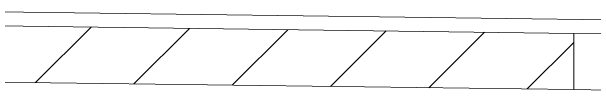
# Model space of a CAD drawing. Extents: x 14808 to 20058, y -13198 to -11680.
# Drawn here: x 18857.55 to 18878.23, y -12629.94 to -12626.99 of the extents above; entities that cross this region are included whole.
import ezdxf

# ---------------------------------------------------------------- set-up
doc = ezdxf.new("R2010")
doc.units = 0
doc.header["$LTSCALE"] = 7
doc.header["$MEASUREMENT"] = 0
doc.layers.get('0').update_dxf_attribs({"color": 2, "linetype": 'CONTINUOUS'})

msp = doc.modelspace()

# ---------------------------------------------------------------- hatches: boundary and pattern name
at = {"linetype": 'Continuous', "lineweight": 0}
h = msp.add_hatch(dxfattribs=at)
h.set_pattern_fill('ANSI31', color=2, scale=20, style=0)
h.set_pattern_definition([(45, (42.8808, 0), (-1.76776695, 1.76776695), [])])
h.paths.add_polyline_path([(18877.504, -12627.769), (18855.754, -12627.484), (18855.754, -12629.484), (18877.504, -12629.769)], flags=0)

# ---------------------------------------------------------------- linework, layer by layer
at = {"color": 8, "linetype": 'Continuous', "lineweight": 15}
msp.add_line((18903.004, -12627.603), (18856.501, -12626.994), dxfattribs=at)
at = {"color": 7, "linetype": 'Continuous', "lineweight": 15}
for p, q in [((18855.754, -12627.484), (18877.504, -12627.769)), ((18877.504, -12629.769), (18877.504, -12627.769)), ((18890.504, -12627.939), (18877.504, -12627.769)), ((18855.754, -12629.484), (18877.504, -12629.769)), ((18890.504, -12629.939), (18877.504, -12629.769))]:
    msp.add_line(p, q, dxfattribs=at)

doc.saveas('drawing.dxf')
